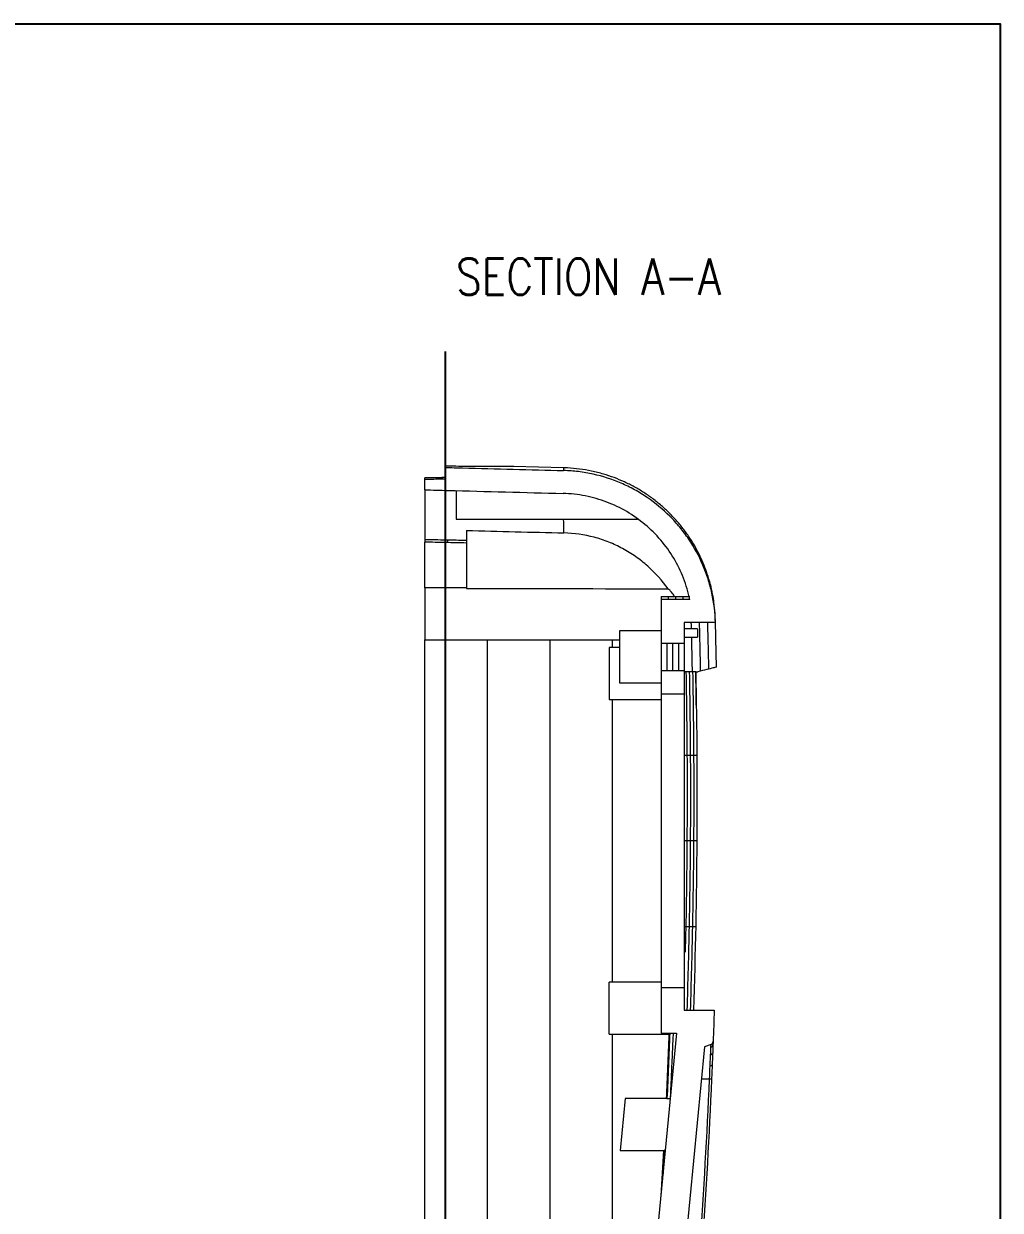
# Model space of a CAD drawing. Header units: millimetres. Extents: x -1138 to -733, y -1269 to -837.
# Drawn here: x -827 to -733.1, y -950.9 to -836.7 of the extents above; entities that cross this region are included whole.
import ezdxf

# ---------------------------------------------------------------- set-up
doc = ezdxf.new("R2010")
doc.units = ezdxf.units.MM
doc.layers.get('0').update_dxf_attribs({"linetype": 'CONTINUOUS'})
doc.layers.add('5', color=7, linetype='CONTINUOUS', true_color=0xffffff)
doc.styles.add('chinesef', font='simplex.shx', dxfattribs={"bigfont": 'bigfont'})

msp = doc.modelspace()

# ---------------------------------------------------------------- linework, layer by layer
at = {"color": 1}
msp.add_line((-786.434, -1042.424), (-786.434, -868.259), dxfattribs=at)
msp.add_lwpolyline([(-1137.776, -836.736), (-733.085, -836.736), (-733.085, -1269.305), (-1137.776, -1269.305)], close=True, dxfattribs=at)
at = {"layer": '5', "color": 7, "linetype": 'Continuous', "lineweight": 5}
for p, q in [((-786.434, -879.42), (-786.434, -879.285)), ((-786.434, -879.42), (-786.434, -880.522)), ((-775.091, -879.456), (-779.901, -879.331)), ((-788.434, -880.539), (-788.434, -880.419)), ((-788.434, -881.571), (-788.434, -880.539)), ((-788.434, -881.571), (-788.434, -886.369)), ((-785.434, -881.65), (-785.434, -884.41)), ((-785.434, -884.41), (-767.965, -884.41)), ((-784.434, -885.485), (-784.434, -891.053)), ((-788.434, -891.002), (-788.434, -886.607)), ((-784.434, -891.001), (-788.434, -891.001)), ((-788.434, -891.001), (-788.434, -896.001)), ((-765.698, -892.131), (-765.698, -896.317)), ((-762.943, -892.131), (-765.698, -892.131)), ((-760.481, -894.335), (-763.498, -894.335)), ((-763.498, -894.335), (-763.498, -896.317)), ((-760.489, -894.043), (-760.489, -894.043)), ((-765.698, -895.144), (-769.698, -895.144)), ((-769.698, -895.144), (-769.698, -900.144)), ((-788.434, -896.001), (-769.698, -896.001)), ((-788.434, -1010.999), (-788.434, -896.002)), ((-782.415, -1011), (-782.415, -896.001)), ((-776.395, -1010.999), (-776.395, -896.002)), ((-769.698, -896.743), (-770.698, -896.743)), ((-770.698, -896.743), (-770.698, -899.243)), ((-770.376, -896.744), (-770.376, -896.002)), ((-765.698, -896.317), (-763.498, -896.317)), ((-765.698, -896.317), (-765.698, -897.644)), ((-765.148, -896.317), (-765.148, -898.971)), ((-764.598, -896.317), (-764.598, -898.971)), ((-764.048, -896.317), (-764.048, -898.971)), ((-763.498, -896.317), (-763.498, -897.644)), ((-765.698, -897.644), (-765.698, -898.971)), ((-763.498, -897.644), (-763.498, -898.971)), ((-770.698, -899.243), (-770.698, -901.743)), ((-763.498, -898.971), (-765.698, -898.971)), ((-765.698, -898.971), (-765.698, -901.243)), ((-763.498, -898.971), (-763.498, -901.243)), ((-769.698, -900.144), (-765.698, -900.144)), ((-763.498, -901.243), (-765.698, -901.243)), ((-765.698, -901.243), (-765.698, -929.436)), ((-763.498, -901.243), (-763.498, -929.436)), ((-770.698, -901.743), (-765.698, -901.743)), ((-770.376, -928.937), (-770.376, -901.743)), ((-765.698, -928.936), (-770.698, -928.936)), ((-770.698, -933.936), (-770.698, -928.936)), ((-765.698, -929.436), (-763.498, -929.436)), ((-765.698, -929.436), (-765.698, -933.836)), ((-763.498, -929.436), (-763.498, -931.636)), ((-763.498, -931.636), (-760.6, -931.636)), ((-770.698, -933.936), (-764.88, -933.936)), ((-770.376, -970.113), (-770.376, -933.937)), ((-764.228, -933.836), (-766.121, -953.5)), ((-765.698, -933.836), (-764.228, -933.836)), ((-761.542, -935.159), (-769.067, -1013.313)), ((-760.904, -934.927), (-761.542, -935.159)), ((-761.052, -938.255), (-761.84, -938.256)), ((-769.152, -940.114), (-769.633, -945.114)), ((-765.141, -940.114), (-769.152, -940.114)), ((-769.633, -945.114), (-765.395, -945.114))]:
    msp.add_line(p, q, dxfattribs=at)
at = {"layer": '5', "color": 7, "linetype": 'Continuous'}
msp.add_line((-760.481, -894.335), (-760.481, -894.335), dxfattribs=at)
at = {"layer": '5', "color": 7, "linetype": 'Continuous', "lineweight": 5, "extrusion": (1.22461e-16, 0, -1)}
msp.add_arc((1383.309, -911.002), 623.051, 181.897812, 182.175769, dxfattribs=at)
at = {"layer": '5', "color": 7, "linetype": 'Continuous', "lineweight": 5}
msp.add_arc((-761.007, -934.645), 0.3, 290, 357.82423, dxfattribs=at)
for centre, major_axis, ratio, start_param, end_param in [((-786.332, -890.102), (0.078, 3.799), 0.0258805, 5.8500191, 6.0417215), ((-761.048, -935.704), (-0.3, 0.012), 0.702945, 1.9479046, 3.1415927), ((-761.017, -934.921), (-0.3, 0.012), 0.9227135, 1.9553528, 3.1415927), ((-761.096, -936.874), (-0.3, 0.012), 0.3745933, 1.9357067, 3.1415927), ((-761.154, -938.255), (-0.3, 0.013), 0.013144, 3.1415927, 4.3635499)]:
    msp.add_ellipse(centre, major_axis=major_axis, ratio=ratio, start_param=start_param, end_param=end_param, dxfattribs=at)
at = {"layer": '5', "color": 7, "linetype": 'Continuous', "lineweight": 5, "extrusion": (0, 0, -1)}
msp.add_ellipse((-842.721, -893.501), major_axis=(286.472, 0), ratio=0.0087269, start_param=4.9172829, end_param=4.9870024, dxfattribs=at)
at = {"layer": '5', "color": 7, "linetype": 'Continuous', "lineweight": 5}
for points, knots in [([(-779.884, -879.331), (-779.884, -879.331), (-779.884, -879.331), (-779.884, -879.331), (-779.895, -879.331), (-779.937, -879.332), (-779.969, -879.332), (-780.094, -879.333), (-780.218, -879.335), (-780.544, -879.338), (-780.749, -879.339), (-781.223, -879.342), (-781.493, -879.343), (-781.948, -879.343), (-782.109, -879.343), (-782.44, -879.343), (-782.782, -879.341), (-783.148, -879.339), (-783.526, -879.336), (-783.722, -879.334), (-784.32, -879.327), (-784.729, -879.321), (-785.569, -879.306), (-786.004, -879.297), (-786.434, -879.285)], [0, 0, 0, 0, 0.00042, 0.00042, 0.0628938, 0.0628938, 0.1253675, 0.1253675, 0.250315, 0.250315, 0.3752625, 0.3752625, 0.50021, 0.50021, 0.5626838, 0.5626838, 0.6251575, 0.6876313, 0.6876313, 0.750105, 0.750105, 0.8750525, 0.8750525, 1, 1, 1, 1]), ([(-786.434, -879.42), (-785.893, -879.434), (-785.352, -879.448), (-781.568, -879.547), (-778.326, -879.632), (-775.084, -879.717)], [0, 0, 0, 0, 0.1430645, 0.1430645, 1, 1, 1, 1]), ([(-760.492, -893.949), (-760.492, -893.947), (-760.492, -893.94), (-760.493, -893.907), (-760.496, -893.83), (-760.503, -893.674), (-760.531, -893.187), (-760.602, -892.492), (-760.755, -891.564), (-760.96, -890.654), (-761.237, -889.724), (-761.569, -888.824), (-761.948, -887.962), (-762.403, -887.087), (-762.928, -886.222), (-763.521, -885.381), (-764.179, -884.574), (-764.896, -883.808), (-765.67, -883.091), (-766.495, -882.427), (-767.369, -881.821), (-768.285, -881.277), (-769.24, -880.798), (-770.228, -880.388), (-771.281, -880.037), (-772.394, -879.756), (-773.555, -879.564), (-774.456, -879.471), (-774.967, -879.465), (-775.091, -879.466)], [0, 0, 0, 0, 0.0007058, 0.0020472, 0.005158, 0.0109647, 0.022733, 0.0696292, 0.1034287, 0.1470015, 0.1929136, 0.2316938, 0.2737718, 0.3174069, 0.3621042, 0.4075125, 0.4534122, 0.4996619, 0.5461675, 0.592865, 0.6397092, 0.6866676, 0.733716, 0.780836, 0.8280133, 0.8804755, 0.932382, 0.9836065, 1, 1, 1, 1]), ([(-760.481, -894.335), (-760.507, -893.378), (-760.622, -892.438), (-760.926, -891.054), (-761.048, -890.597), (-761.339, -889.692), (-761.507, -889.242), (-762.07, -887.93), (-762.523, -887.101), (-763.317, -885.925), (-763.601, -885.544), (-764.209, -884.806), (-764.53, -884.452), (-765.535, -883.446), (-766.261, -882.843), (-767.439, -882.042), (-767.848, -881.791), (-768.684, -881.332), (-769.11, -881.124), (-770.412, -880.563), (-771.311, -880.271), (-772.709, -879.962), (-773.182, -879.881), (-774.129, -879.765), (-774.605, -879.73), (-775.084, -879.717)], [0, 0, 0, 0, 0.125, 0.125, 0.1875, 0.1875, 0.25, 0.25, 0.375, 0.375, 0.4375, 0.4375, 0.5, 0.5, 0.625, 0.625, 0.6875, 0.6875, 0.75, 0.75, 0.875, 0.875, 0.9375, 0.9375, 1, 1, 1, 1]), ([(-786.434, -880.399), (-786.59, -880.401), (-786.746, -880.402), (-787.157, -880.406), (-787.413, -880.408), (-787.923, -880.413), (-788.179, -880.416), (-788.434, -880.418)], [0, 0, 0, 0, 0.2339047, 0.2339047, 0.6169524, 0.6169524, 1, 1, 1, 1]), ([(-788.434, -880.539), (-788.269, -880.538), (-788.104, -880.536), (-787.437, -880.53), (-786.936, -880.526), (-786.434, -880.522)], [0, 0, 0, 0, 0.2478792, 0.2478792, 1, 1, 1, 1]), ([(-788.434, -881.571), (-787.693, -881.591), (-786.952, -881.61), (-782.521, -881.726), (-778.831, -881.823), (-775.142, -881.92)], [0, 0, 0, 0, 0.1672732, 0.1672732, 1, 1, 1, 1]), ([(-762.943, -892.131), (-763.087, -891.435), (-763.29, -890.748), (-763.813, -889.405), (-764.127, -888.765), (-764.856, -887.544), (-765.272, -886.962), (-766.207, -885.865), (-766.714, -885.363), (-767.804, -884.449), (-768.387, -884.037), (-769.631, -883.307), (-770.919, -882.693), (-772.291, -882.298), (-773.706, -882.018), (-774.42, -881.939), (-775.142, -881.92)], [0, 0, 0, 0, 0.125, 0.125, 0.25, 0.25, 0.375, 0.375, 0.5, 0.5, 0.625, 0.625, 0.75, 0.875, 0.875, 1, 1, 1, 1]), ([(-765.037, -891.094), (-765.608, -890.291), (-766.261, -889.563), (-767.363, -888.585), (-767.753, -888.277), (-768.56, -887.712), (-768.977, -887.455), (-769.837, -886.991), (-770.28, -886.784), (-771.193, -886.421), (-771.666, -886.265), (-773.094, -885.883), (-774.066, -885.743), (-775.057, -885.718)], [0, 0, 0, 0, 0.25, 0.25, 0.375, 0.375, 0.5, 0.5, 0.625, 0.625, 0.75, 0.75, 1, 1, 1, 1]), ([(-784.434, -886.451), (-785.101, -886.437), (-785.767, -886.423), (-787.101, -886.396), (-787.768, -886.383), (-788.434, -886.369)], [0, 0, 0, 0, 0.5000177, 0.5000177, 1, 1, 1, 1]), ([(-784.434, -886.689), (-785.101, -886.676), (-785.768, -886.662), (-787.101, -886.635), (-787.768, -886.621), (-788.434, -886.607)], [0, 0, 0, 0, 0.5000045, 0.5000045, 1, 1, 1, 1]), ([(-764.404, -891.82), (-764.509, -891.67), (-764.613, -891.535), (-764.771, -891.35), (-764.829, -891.287), (-764.938, -891.178), (-764.99, -891.131), (-765.037, -891.094)], [0, 0, 0, 0, 0.4450316, 0.4450316, 0.7225158, 0.7225158, 1, 1, 1, 1]), ([(-765.698, -891.843), (-765.698, -891.843), (-765.698, -891.916), (-765.698, -892.084), (-765.698, -892.107), (-765.698, -892.131)], [0, 0, 0, 0, 0.8731248, 0.8731248, 1, 1, 1, 1]), ([(-762.836, -894.298), (-762.833, -894.403), (-762.828, -894.586), (-762.82, -894.894), (-762.818, -894.968)], [0, 0, 0, 0, 0.773944, 1, 1, 1, 1]), ([(-762.045, -894.305), (-762.042, -894.42), (-762.032, -894.764), (-762.013, -895.534), (-761.988, -896.573), (-761.962, -897.707), (-761.945, -898.575), (-761.936, -899.016)], [0, 0, 0, 0, 0.1942453, 0.4400927, 0.6330835, 0.8259824, 1, 1, 1, 1]), ([(-761.254, -894.305), (-761.251, -894.42), (-761.242, -894.764), (-761.222, -895.534), (-761.197, -896.574), (-761.173, -897.649), (-761.156, -898.455), (-761.149, -898.826)], [0, 0, 0, 0, 0.1995696, 0.4521582, 0.6504409, 0.848629, 1, 1, 1, 1]), ([(-760.381, -898.625), (-760.396, -897.866), (-760.411, -897.2), (-760.43, -896.342), (-760.437, -896.079), (-760.448, -895.601), (-760.454, -895.385), (-760.474, -894.588), (-760.484, -894.221), (-760.487, -894.094)], [0, 0, 0, 0, 0.2792907, 0.2792907, 0.418936, 0.418936, 0.5585813, 0.5585813, 1, 1, 1, 1]), ([(-762.798, -895.768), (-762.792, -896.018), (-762.778, -896.615), (-762.753, -897.73), (-762.735, -898.622), (-762.726, -899.091)], [0, 0, 0, 0, 0.3113579, 0.6633023, 1, 1, 1, 1]), ([(-763.321, -899.093), (-763.27, -901.757), (-763.2, -907.157), (-763.21, -915.318), (-763.281, -921.64), (-763.378, -925.222), (-763.403, -926.051)], [0, 0, 0, 0, 0.2977459, 0.6028138, 0.9080846, 1, 1, 1, 1]), ([(-763.001, -899.091), (-762.95, -901.755), (-762.882, -907.156), (-762.886, -915.316), (-762.997, -923.5), (-763.143, -928.944), (-763.233, -931.636)], [0, 0, 0, 0, 0.2468088, 0.4996607, 0.7526808, 1, 1, 1, 1]), ([(-762.681, -899.089), (-762.63, -901.753), (-762.562, -907.154), (-762.566, -915.316), (-762.677, -923.5), (-762.823, -928.943), (-762.913, -931.636)], [0, 0, 0, 0, 0.2468248, 0.4996669, 0.7526771, 1, 1, 1, 1]), ([(-762.372, -899.087), (-762.269, -904.483), (-762.235, -909.897), (-762.311, -920.761), (-762.419, -926.196), (-762.6, -931.636)], [0, 0, 0, 0, 0.5, 0.5, 1, 1, 1, 1]), ([(-762.366, -899.401), (-762.367, -899.338), (-762.368, -899.275), (-762.37, -899.171), (-762.371, -899.129), (-762.372, -899.087)], [0, 0, 0, 0, 0.5977406, 0.5977406, 1, 1, 1, 1]), ([(-760.381, -898.625), (-760.484, -898.651), (-760.586, -898.677), (-760.895, -898.753), (-761.101, -898.804), (-761.592, -898.926), (-761.878, -898.997), (-762.164, -899.068)], [0, 0, 0, 0, 0.1729282, 0.1729282, 0.5188037, 0.5188037, 1, 1, 1, 1]), ([(-760.707, -934.657), (-760.707, -934.657), (-760.708, -934.68), (-760.712, -934.772), (-760.714, -934.842), (-760.721, -935.023), (-760.725, -935.135), (-760.736, -935.397), (-760.742, -935.55), (-760.755, -935.883), (-760.762, -936.065), (-760.778, -936.46), (-760.787, -936.67), (-760.805, -937.104), (-760.814, -937.331), (-760.834, -937.796), (-760.844, -938.03), (-760.855, -938.268)], [0, 0, 0, 0, 0.125, 0.125, 0.25, 0.25, 0.375, 0.375, 0.5, 0.5, 0.625, 0.625, 0.75, 0.75, 0.875, 0.875, 1, 1, 1, 1]), ([(-761.052, -938.255), (-761.031, -937.821), (-761.011, -937.382), (-760.984, -936.783), (-760.975, -936.59), (-760.959, -936.225), (-760.952, -936.058), (-760.939, -935.75), (-760.933, -935.61), (-760.923, -935.368), (-760.918, -935.265), (-760.911, -935.098), (-760.909, -935.034), (-760.905, -934.949), (-760.904, -934.927), (-760.904, -934.927)], [0, 0, 0, 0, 0.25, 0.25, 0.375, 0.375, 0.5, 0.5, 0.625, 0.625, 0.75, 0.75, 0.875, 0.875, 1, 1, 1, 1]), ([(-767.2, -1002.461), (-765.632, -991.881), (-764.328, -981.213), (-762.275, -959.787), (-761.523, -949.023), (-761.052, -938.255)], [0, 0, 0, 0, 0.5, 0.5, 1, 1, 1, 1]), ([(-760.855, -938.268), (-761.091, -943.652), (-761.396, -949.031), (-762.147, -959.779), (-762.592, -965.148), (-763.619, -975.858), (-764.202, -981.202), (-765.503, -991.856), (-766.221, -997.164), (-767.006, -1002.454)], [0, 0, 0, 0, 0.25, 0.25, 0.5, 0.5, 0.75, 0.75, 1, 1, 1, 1])]:
    msp.add_open_spline(points, degree=3, knots=knots, dxfattribs=at)
for points, degree in [([(-775.091, -879.456), (-775.091, -879.457), (-775.088, -879.546), (-775.084, -879.722)], 3), ([(-775.057, -885.718), (-775.067, -885.233), (-775.076, -884.791), (-775.084, -884.393)], 3), ([(-784.434, -885.485), (-781.309, -885.562), (-778.183, -885.64), (-775.057, -885.718)], 3), ([(-788.434, -886.369), (-788.434, -886.426), (-788.434, -886.507), (-788.434, -886.607)], 3), ([(-765.698, -891.843), (-764.782, -891.843), (-763.867, -891.843), (-762.952, -891.843)], 3), ([(-765.025, -891.843), (-765.025, -891.843), (-765.017, -892.131)], 2), ([(-764.328, -891.843), (-764.328, -891.843), (-764.32, -892.131)], 2), ([(-763.631, -891.843), (-763.631, -891.843), (-763.623, -892.131)], 2), ([(-760.492, -893.95), (-760.492, -893.949)], 1), ([(-760.481, -894.331), (-760.486, -894.138), (-760.489, -894.043), (-760.489, -894.043)], 3), ([(-762.198, -894.937), (-762.631, -894.936), (-763.064, -894.936), (-763.498, -894.935)], 3), ([(-763.498, -895.757), (-763.064, -895.757), (-762.631, -895.756), (-762.198, -895.756)], 3), ([(-762.198, -894.937), (-762.198, -895.166), (-762.198, -895.439), (-762.198, -895.756)], 3), ([(-762.372, -899.087), (-762.747, -899.089), (-763.122, -899.091), (-763.498, -899.094)], 3), ([(-762.372, -899.07), (-762.303, -899.069), (-762.234, -899.069), (-762.164, -899.068)], 3), ([(-762.372, -899.087), (-762.372, -899.081), (-762.372, -899.075), (-762.372, -899.07)], 3), ([(-762.343, -900.678), (-762.351, -900.251), (-762.358, -899.826), (-762.366, -899.401)], 3), ([(-762.317, -902.428), (-762.325, -901.845), (-762.334, -901.261), (-762.343, -900.678)], 3), ([(-763.498, -907.096), (-762.26, -907.092)], 1), ([(-763.498, -915.319), (-762.264, -915.316)], 1), ([(-763.498, -923.565), (-762.377, -923.563)], 1), ([(-764.963, -933.954), (-765.039, -936.015), (-765.126, -938.075), (-765.222, -940.135)], 3), ([(-764.878, -933.836), (-764.955, -935.935), (-765.043, -938.034), (-765.142, -940.132)], 3), ([(-764.555, -933.836), (-764.833, -940.122)], 1), ([(-765.142, -940.132), (-765.039, -940.133), (-764.937, -940.133), (-764.834, -940.133)], 3), ([(-765.478, -945.136), (-765.558, -946.587), (-765.643, -948.038), (-765.733, -949.487)], 3), ([(-765.394, -945.081), (-765.436, -945.845), (-765.479, -946.608), (-765.524, -947.372)], 3), ([(-765.31, -945.081), (-765.338, -945.081), (-765.366, -945.081), (-765.394, -945.081)], 3)]:
    msp.add_open_spline(points, degree=degree, dxfattribs=at)
msp.add_rational_spline([(-786.434, -880.4), (-787.434, -880.41), (-788.434, -880.419)], [0.500000867438, 0.499999132562, 0.500000867438], degree=2, dxfattribs=at)

# ---------------------------------------------------------------- texts
at = {"layer": '5', "color": 7, "linetype": 'Continuous', "lineweight": 5, "insert": (-772.678, -862.809), "char_height": 3.48259, "attachment_point": 8, "line_spacing_factor": 0.903614, "style": 'chinesef'}
msp.add_mtext('\\W00.828;SECTION \\H3.50;A-A\\H3.50; ', dxfattribs=at)

doc.saveas('drawing.dxf')
